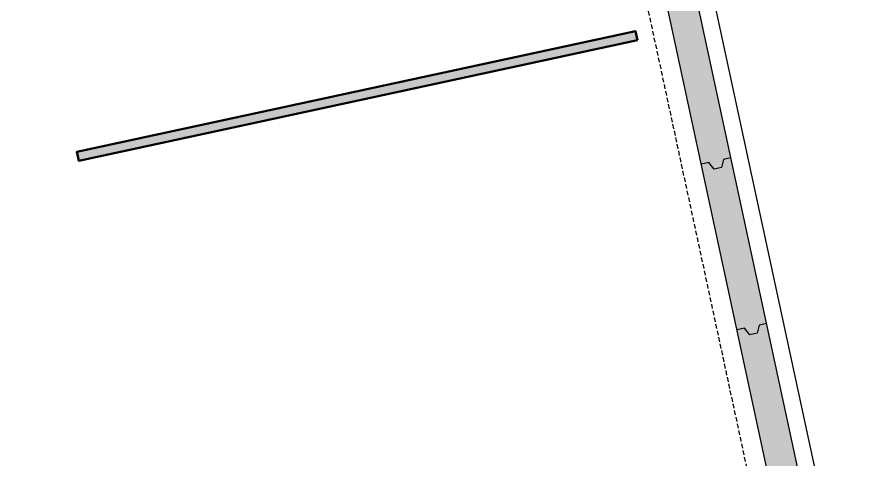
# Model space of a CAD drawing. Header units: millimetres. Extents: x -80883 to 1373228, y -532110 to 182357.
# Drawn here: x 1127055 to 1155477, y -309309 to -294685 of the extents above; entities that cross this region are included whole.
import ezdxf
from ezdxf.xclip import XClip

# ---------------------------------------------------------------- set-up
doc = ezdxf.new("R2010")
doc.units = ezdxf.units.MM
doc.header["$LTSCALE"] = 100
doc.header["$XCLIPFRAME"] = 0
doc.linetypes.add('DASHED', pattern=[4.5, 3, -1.5])
doc.linetypes.add('Xref_ST_MBDV Cot vach 30.7.2022$0$DASHDOT', pattern=[1, 0.5, -0.25, 0, -0.25])
for name, color, linetype in [('ccu11-Khuat', 9, 'DASHED'), ('KC2-DIM', 251, 'Continuous'), ('Xref_ST_MBDV Cot vach 30.7.2022$0$Xref_ST_MBDV Cot vach 30.7.2022|Xref_ST_MBDV Cot vach 30.7.2022|Xref_ST_MBDV Cot vach 30.7.2022|Xref_ST_MBDV Cot vach 30.7.2022|A-CORE-OTLN', 2, 'Continuous'), ('Xref_ST_MBDV Cot vach 30.7.2022$0$Xref_ST_MBDV Cot vach 30.7.2022|Xref_ST_MBDV Cot vach 30.7.2022|Xref_ST_MBDV Cot vach 30.7.2022|Xref_ST_MBDV Cot vach 30.7.2022|A-WALL-PATT', 251, 'Continuous'), ('Xref_ST_MBDV Cot vach 30.7.2022$0$Xref_ST_MBDV Cot vach 30.7.2022|Xref_ST_MBDV Cot vach 30.7.2022|Xref_ST_MBDV Cot vach 30.7.2022|Xref_ST_MBDV Cot vach 30.7.2022|ccu12-Thay', 7, 'Continuous'), ('Xref_ST_MBDV Cot vach 30.7.2022$0$Xref_ST_MBDV Cot vach 30.7.2022|Xref_ST_MBDV Cot vach 30.7.2022|Xref_ST_MBDV Cot vach 30.7.2022|Xref_ST_MBDV Cot vach 30.7.2022|Site_plot line', 1, 'Xref_ST_MBDV Cot vach 30.7.2022$0$DASHDOT')]:
    doc.layers.add(name, color=color, linetype=linetype)
doc.layers.add('KT-Net cot', color=2, linetype='Continuous', lineweight=50)
doc.layers.add('KT-Vat lieu', color=250, linetype='Continuous', lineweight=9)

# ---------------------------------------------------------------- blocks, each defined once
blk = doc.blocks.new('MBKC-B1-PN')
at = {"layer": 'ccu11-Khuat', "ltscale": 0.5}
blk.add_lwpolyline([(92310, 50867), (105829, -11851, 0.283789), (94227, -5588)], format="xyb", dxfattribs=at)
at = {"layer": 'Xref_ST_MBDV Cot vach 30.7.2022$0$Xref_ST_MBDV Cot vach 30.7.2022|Xref_ST_MBDV Cot vach 30.7.2022|Xref_ST_MBDV Cot vach 30.7.2022|Xref_ST_MBDV Cot vach 30.7.2022|A-CORE-OTLN', "color": 6}
blk.add_lwpolyline([(64969, -41911), (105786, -40621), (111202, -33691), (92975, 50867)], dxfattribs=at)
blk = doc.blocks.new('Xref_ST_MBDV Cot vach 30.7.2022$0$Tuong Vay01-flat-1')
at = {"layer": 'Xref_ST_MBDV Cot vach 30.7.2022$0$Xref_ST_MBDV Cot vach 30.7.2022|Xref_ST_MBDV Cot vach 30.7.2022|Xref_ST_MBDV Cot vach 30.7.2022|Xref_ST_MBDV Cot vach 30.7.2022|A-WALL-PATT'}
h = blk.add_hatch(dxfattribs=at)
h.set_pattern_fill('ACET-2D-VATLIEU04', color=256, scale=50, pattern_type=2)
h.set_pattern_definition([(50, (-11139561.84, -1407213.45), (-225.902474, 189.5546825), [37.5, -412.5]), (355, (-11139561.84, -1407213.45), (32.127212, 367.215716), [30, -330]), (100.4514, (-11139531.95, -1407216.06), (-341.231527, -62.944187), [31.870095, -350.571056]), (46.1842, (-11139561.84, -1407113.45), (-319.180497, 306.252097), [56.25, -618.75]), (96.6356, (-11139517.37, -1407120.34), (-516.995922, -60.144022), [47.805144, -525.8565]), (351.1842, (-11139561.84, -1407113.45), (84.740774, 546.39543), [45, -495]), (21, (-11139511.84, -1407138.45), (-105.680822, 275.3079534), [37.5, -412.5]), (326, (-11139511.84, -1407138.45), (206.128805, 305.59852), [30, -330]), (71.4514, (-11139486.97, -1407155.22), (-328.963765, 110.380101), [31.870095, -350.571056]), (37.5, (-11139561.84, -1407213.45), (-78.1345294, 101.8269012), [0, -326, 0, -335, 0, -331.25]), (7.5, (-11139561.84, -1407213.45), (-23.2793464, 176.824191), [0, -191, 0, -318.5, 0, -126.25]), (327.5, (-11139673.34, -1407213.45), (71.9444175, 112.9301145), [0, -125, 0, -390, 0, -517.5000003]), (317.5, (-11139723.34, -1407213.45), (158.0205496, 172.449169), [0, -162.5, 0, -259, 0, -367.5]), (45, (-11139561.84, -1407213.45), (-150.260191, 150.260191), []), (45, (-11139561.84, -1407152.2), (-150.260191, 150.260191), [])])
h.paths.add_polyline_path([(-82665, -118500), (-81837, -121132), (-80903, -123728), (-79863, -126284), (-78720, -128795), (-77475, -131258), (-76131, -133667), (-74689, -136020), (-73153, -138312), (-71525, -140539), (-69807, -142699), (-68002, -144786), (-66114, -146798), (-64145, -148731), (-62100, -150582), (-59980, -152349), (-57790, -154027), (-55533, -155614), (-53213, -157109), (-50835, -158507), (-48401, -159807), (-45916, -161007), (-43385, -162104), (-40811, -163097), (-38198, -163985), (-35551, -164765), (-32875, -165436), (-30174, -165998), (-27451, -166448), (-24702, -166789), (-4397, -168938), (36420, -167648), (41836, -160719), (12445, -24368), (8473, -9249), (-4719, -5521), (-10557, -9947), (-34021, -27848), (-39777, -32009), (-41249, -35294), (-45787, -38574), (-49368, -38942), (-57644, -44924), (-59845, -46601), (-61969, -48362), (-64020, -50208), (-65993, -52137), (-67887, -54144), (-69696, -56226), (-71420, -58381), (-73054, -60604), (-74596, -62892), (-76043, -65242), (-77394, -67648), (-78645, -70107), (-79794, -72615), (-80841, -75168), (-81782, -77762), (-82617, -80392), (-83343, -83054), (-83961, -85743), (-84468, -88455), (-84865, -91186), (-85149, -93930), (-85321, -96684), (-85381, -99530), (-85329, -102201), (-85163, -104955), (-84886, -107701), (-84496, -110432), (-83996, -113146), (-83385, -115836)], flags=16)
h.paths.add_polyline_path([(-83625, -118781), (-82785, -121452), (-81837, -124086), (-80781, -126680), (-79621, -129228), (-78358, -131727), (-76994, -134172), (-75531, -136560), (-73973, -138886), (-72320, -141146), (-70577, -143337), (-68746, -145455), (-66829, -147497), (-64832, -149459), (-62755, -151337), (-60604, -153130), (-58382, -154833), (-56092, -156444), (-53738, -157960), (-51324, -159379), (-48854, -160699), (-46333, -161916), (-43764, -163030), (-41151, -164038), (-38500, -164938), (-35814, -165730), (-33098, -166411), (-30357, -166981), (-27595, -167438), (-24816, -167783), (-4434, -169940), (36920, -168633), (42913, -160966), (13418, -24135), (9295, -8442), (-4926, -4424), (-11163, -9151), (-34617, -27045), (-40580, -31355), (-42052, -34640), (-46156, -37607), (-49737, -37975), (-58240, -44121), (-60467, -45819), (-62623, -47605), (-64704, -49479), (-66707, -51435), (-68628, -53472), (-70465, -55586), (-72214, -57772), (-73872, -60029), (-75437, -62350), (-76905, -64734), (-78276, -67176), (-79545, -69672), (-80712, -72217), (-81774, -74808), (-82729, -77440), (-83576, -80109), (-84314, -82810), (-84940, -85539), (-85455, -88291), (-85857, -91062), (-86146, -93847), (-86321, -96642), (-86382, -99529), (-86328, -102241), (-86160, -105036), (-85879, -107821), (-85484, -110593), (-84976, -113347), (-84356, -116078)])
at = {"layer": 'Xref_ST_MBDV Cot vach 30.7.2022$0$Xref_ST_MBDV Cot vach 30.7.2022|Xref_ST_MBDV Cot vach 30.7.2022|Xref_ST_MBDV Cot vach 30.7.2022|Xref_ST_MBDV Cot vach 30.7.2022|A-CORE-OTLN', "color": 6}
for points in [[(-4434, -169940), (36920, -168633), (42913, -160966), (13418, -24135)], [(-4397, -168938), (36420, -167648), (41836, -160719), (12445, -24368)]]:
    blk.add_lwpolyline(points, dxfattribs=at)
at = {"layer": 'Xref_ST_MBDV Cot vach 30.7.2022$0$Xref_ST_MBDV Cot vach 30.7.2022|Xref_ST_MBDV Cot vach 30.7.2022|Xref_ST_MBDV Cot vach 30.7.2022|Xref_ST_MBDV Cot vach 30.7.2022|ccu12-Thay', "ltscale": 10}
for points in [[(34068, -119935), (33824, -119987), (33755, -120258), (33510, -120311), (33335, -120093), (33091, -120145)], [(35248, -125409), (35004, -125462), (34935, -125733), (34690, -125785), (34515, -125567), (34271, -125620)]]:
    blk.add_lwpolyline(points, dxfattribs=at)
at = {"layer": 'Xref_ST_MBDV Cot vach 30.7.2022$0$Xref_ST_MBDV Cot vach 30.7.2022|Xref_ST_MBDV Cot vach 30.7.2022|Xref_ST_MBDV Cot vach 30.7.2022|Xref_ST_MBDV Cot vach 30.7.2022|Site_plot line', "ltscale": 5000}
blk.add_line((43505, -161101), (13953, -24007), dxfattribs=at)
blk = doc.blocks.new('Vach-NN-PN')
at = {"layer": 'KT-Vat lieu'}
h = blk.add_hatch(dxfattribs=at)
h.set_pattern_fill('BTCT', color=256, scale=40)
h.set_pattern_definition([(50, (108165.77, -54076.06), (286.9041, -25.1009), [30, -330]), (355, (108165.77, -54076.06), (-55.5005, 300.8769), [24, -264]), (100.4514, (108189.68, -54078.15), (231.4038, 275.7758), [25.4961, -280.4568]), (46.1842, (108165.77, -53996.06), (426.8964, -66.2076), [45, -495]), (96.6356, (108201.34, -54001.57), (373.865, 389.6471), [38.244, -420.6852]), (351.1842, (108165.77, -53996.06), (373.8648, 389.6474), [36, -396]), (21, (108205.77, -54016.06), (238.7628, -161.0476), [30, -330]), (326, (108205.77, -54016.06), (97.3261, 290.06), [24, -264]), (71.4514, (108225.66, -54029.48), (336.089, 129.0122), [25.4961, -280.4568]), (37.5, (108165.77, -54076.06), (4.86394, 133.15754), [0, -260.8, 0, -268, 0, -265]), (7.5, (108165.77, -54076.06), (105.2278, 157.7647), [0, -152.8, 0, -254.8, 0, -101]), (327.5, (108076.57, -54076.06), (213.52897, -9.02195), [0, -100, 0, -312, 0, -414]), (317.5, (108036.57, -54076.06), (233.27447, 40.042), [0, -130, 0, -207.2, 0, -294]), (45, (108165.77, -54076.06), (-106.066, 106.066), []), (45, (108236.48, -54076.06), (-106.066, 106.066), [])])
h.paths.add_polyline_path([(101952, -953), (101889, -659), (83413, -4642), (83476, -4935)])
at = {"layer": 'KT-Net cot'}
blk.add_lwpolyline([(101952, -953), (101889, -659), (83413, -4642), (83476, -4935)], close=True, dxfattribs=at)

msp = doc.modelspace()

# ---------------------------------------------------------------- block references
ref = msp.add_blockref('Xref_ST_MBDV Cot vach 30.7.2022$0$Tuong Vay01-flat-1', (1116587.4, -179396.2))
XClip(ref).set_block_clipping_path([(-91541.6736345236, -190955.6682973447), (52438.3255017358, -76158.0499385341)])
at = {"layer": 'KC2-DIM', "ltscale": 0.5}
msp.add_blockref('MBKC-B1-PN', (1047218.4, -306420.8), dxfattribs=at)
at = {"layer": 'KT-Net cot'}
msp.add_blockref('Vach-NN-PN', (1045612.5, -294491.8), dxfattribs=at)

doc.saveas('drawing.dxf')
